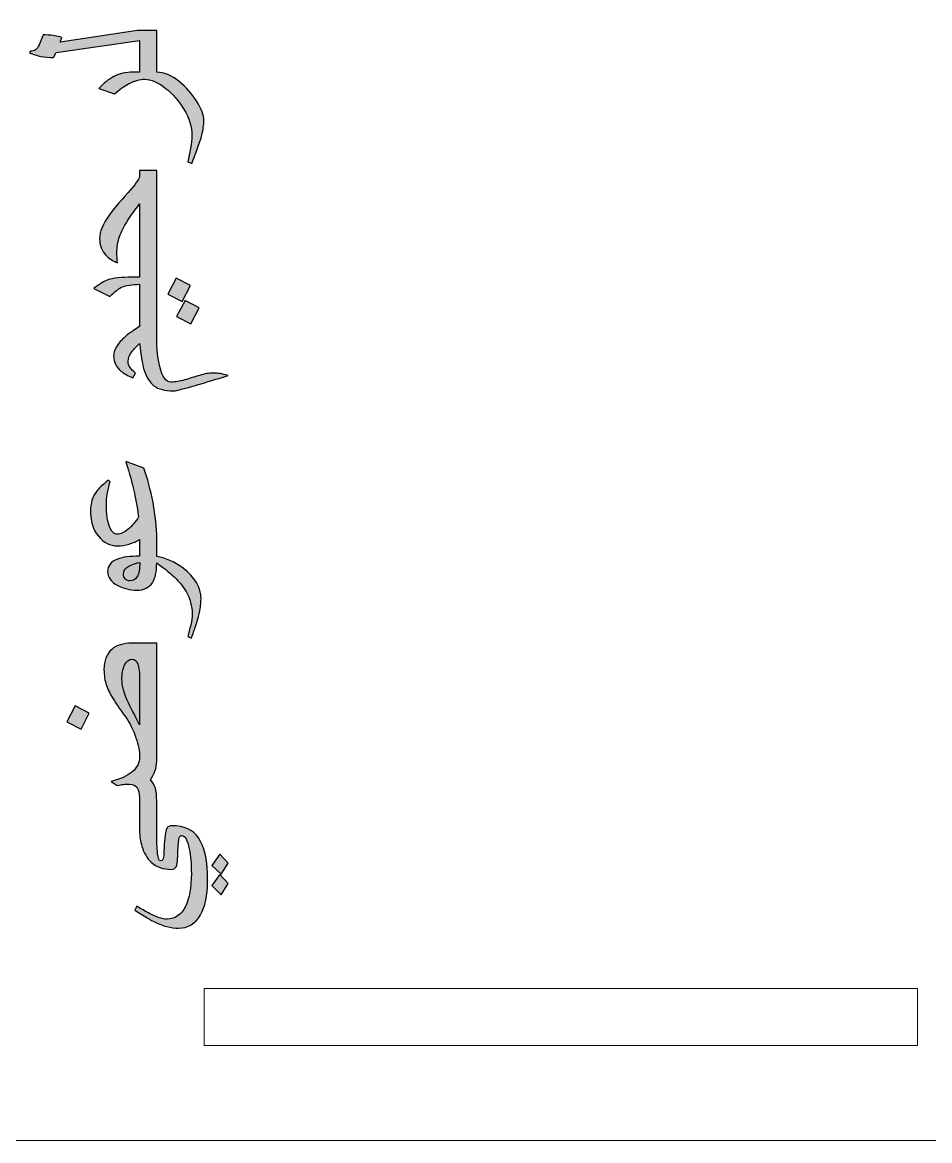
# Model space of a CAD drawing. Header units: millimetres. Extents: x -114 to 68, y -982 to -634.
# Drawn here: x -2.2 to 35.97, y -724.46 to -677.41 of the extents above; entities that cross this region are included whole.
import ezdxf

# ---------------------------------------------------------------- set-up
doc = ezdxf.new("R2010")
doc.units = ezdxf.units.MM
doc.header["$MEASUREMENT"] = 0
doc.layers.add('Layer 1', color=7, linetype='Continuous')

msp = doc.modelspace()

# ---------------------------------------------------------------- hatches: boundary and pattern name
at = {"layer": 'Layer 1', "true_color": 0x2b2a29}
h = msp.add_hatch(color=250, dxfattribs=at)
edge = h.paths.add_edge_path()
edge.add_spline(control_points=[(3.452, -679.5105), (3.7549, -679.5109), (4.0691, -679.6407), (4.3946, -679.9), (4.681, -680.1257), (4.928, -680.4065), (5.1354, -680.7438), (5.3344, -681.0627), (5.4332, -681.3266), (5.4332, -681.534), (5.4332, -681.7245), (5.4049, -681.9291), (5.3499, -682.1507), (5.309, -682.3186), (5.2427, -682.5204), (5.1538, -682.7546), (5.079, -682.9522), (5.0042, -683.1498), (4.9294, -683.3459), (4.9294, -683.3459), (4.7643, -683.2753), (4.7643, -683.2753), (4.801, -683.0933), (4.8377, -682.9042), (4.8758, -682.7067), (4.9139, -682.5091), (4.9336, -682.3299), (4.9336, -682.1704), (4.9336, -681.8177), (4.8207, -681.4494), (4.595, -681.0655), (4.3875, -680.717), (4.1265, -680.4207), (3.8104, -680.1751), (3.4943, -679.9296), (3.2107, -679.8068), (2.9567, -679.8068), (2.7379, -679.8068), (2.5093, -679.8703), (2.2694, -679.9959), (2.0761, -680.0975), (1.8786, -680.2414), (1.674, -680.4249), (1.674, -680.4249), (1.022, -680.1921), (1.022, -680.1921), (1.2323, -679.9663), (1.4411, -679.7998), (1.6514, -679.6925), (1.8884, -679.5712), (2.1537, -679.5105), (2.4458, -679.5105), (2.4458, -679.5105), (2.7323, -679.5105), (2.7323, -679.5105), (2.7323, -679.5105), (2.7323, -678.1742), (2.7323, -678.1742), (2.7323, -678.1742), (-0.7842, -678.6822), (-0.7842, -678.6822), (-0.7842, -678.6822), (-0.8858, -678.8938), (-0.8858, -678.8938), (-1.0749, -678.8938), (-1.2527, -678.8769), (-1.4192, -678.8444), (-1.5843, -678.8106), (-1.7466, -678.7612), (-1.9018, -678.6949), (-1.9018, -678.6949), (-1.8567, -678.6314), (-1.8567, -678.6314), (-1.6972, -678.6314), (-1.5773, -678.5411), (-1.4968, -678.359), (-1.4418, -678.2207), (-1.3868, -678.0796), (-1.3317, -677.9371), (-1.1948, -677.9371), (-1.0495, -677.9484), (-0.8943, -677.971), (-0.7376, -677.9921), (-0.6219, -678.0189), (-0.5457, -678.05), (-0.5457, -678.05), (-0.6121, -678.2504), (-0.6121, -678.2504), (-0.6121, -678.2504), (2.6406, -677.7593), (2.6406, -677.7593), (2.6406, -677.7593), (3.452, -677.7593), (3.452, -677.7593), (3.452, -677.7593), (3.452, -679.5105), (3.452, -679.5105)], knot_values=[0, 0, 0, 0, 0.03125, 0.03125, 0.03125, 0.0625, 0.0625, 0.0625, 0.09375, 0.09375, 0.09375, 0.125, 0.125, 0.125, 0.15625, 0.15625, 0.15625, 0.1875, 0.1875, 0.1875, 0.21875, 0.21875, 0.21875, 0.25, 0.25, 0.25, 0.28125, 0.28125, 0.28125, 0.3125, 0.3125, 0.3125, 0.34375, 0.34375, 0.34375, 0.375, 0.375, 0.375, 0.40625, 0.40625, 0.40625, 0.4375, 0.4375, 0.4375, 0.46875, 0.46875, 0.46875, 0.5, 0.5, 0.5, 0.53125, 0.53125, 0.53125, 0.5625, 0.5625, 0.5625, 0.59375, 0.59375, 0.59375, 0.625, 0.625, 0.625, 0.65625, 0.65625, 0.65625, 0.6875, 0.6875, 0.6875, 0.71875, 0.71875, 0.71875, 0.75, 0.75, 0.75, 0.78125, 0.78125, 0.78125, 0.8125, 0.8125, 0.8125, 0.84375, 0.84375, 0.84375, 0.875, 0.875, 0.875, 0.90625, 0.90625, 0.90625, 0.9375, 0.9375, 0.9375, 0.96875, 0.96875, 0.96875, 1, 1, 1, 1], degree=3, periodic=1)
h = msp.add_hatch(color=250, dxfattribs=at)
edge = h.paths.add_edge_path()
edge.add_spline(control_points=[(3.452, -683.6492), (3.452, -683.6492), (3.452, -688.138), (3.452, -688.138), (3.452, -688.138), (3.452, -688.4245), (3.452, -688.4245), (3.452, -688.4245), (3.452, -690.2025), (3.452, -690.2025), (3.452, -690.2025), (3.452, -690.4918), (3.452, -690.4918), (3.452, -690.4918), (3.452, -690.6949), (3.452, -690.6949), (3.452, -691.1535), (3.4943, -691.5543), (3.5804, -691.8972), (3.6876, -692.3304), (3.8414, -692.5477), (4.0432, -692.5477), (4.2253, -692.5477), (4.42, -692.5167), (4.626, -692.4546), (4.8334, -692.3925), (5.0423, -692.329), (5.254, -692.2641), (5.467, -692.1992), (5.6604, -692.1667), (5.8382, -692.1667), (5.9426, -692.1667), (6.0371, -692.1738), (6.1232, -692.1893), (6.2079, -692.2048), (6.3194, -692.2331), (6.4576, -692.2726), (6.229, -692.3431), (6.0004, -692.4137), (5.7718, -692.4814), (5.3358, -692.6126), (5.007, -692.71), (4.7826, -692.7721), (4.4299, -692.8709), (4.2182, -692.9203), (4.1462, -692.9203), (3.7935, -692.9203), (3.5225, -692.8469), (3.3334, -692.6987), (3.1457, -692.552), (3.0046, -692.3248), (2.9143, -692.0186), (2.8424, -691.7759), (2.7817, -691.4104), (2.7323, -690.9221), (2.5545, -691.0957), (2.4487, -691.2043), (2.4162, -691.2453), (2.3047, -691.3864), (2.2497, -691.5289), (2.2497, -691.6728), (2.2497, -691.7646), (2.2779, -691.8521), (2.3329, -691.9339), (2.3781, -692.0016), (2.4543, -692.0807), (2.563, -692.1752), (2.563, -692.1752), (2.4416, -692.3615), (2.4416, -692.3615), (2.2356, -692.2782), (2.0705, -692.1851), (1.9463, -692.0807), (1.7417, -691.9071), (1.6401, -691.7011), (1.6401, -691.464), (1.6401, -691.2932), (1.7036, -691.1225), (1.8306, -690.9518), (1.935, -690.8106), (2.0818, -690.6667), (2.2694, -690.5214), (2.3598, -690.4494), (2.515, -690.3436), (2.7323, -690.2025), (2.7323, -690.2025), (2.7323, -688.4344), (2.7323, -688.4344), (2.4077, -688.4344), (2.1608, -688.4739), (1.99, -688.5515), (1.8715, -688.6037), (1.7022, -688.7335), (1.4792, -688.9424), (1.4792, -688.9424), (0.8019, -688.6164), (0.8019, -688.6164), (1.0531, -688.4202), (1.2478, -688.2975), (1.3889, -688.2481), (1.6006, -688.1747), (1.9519, -688.138), (2.443, -688.138), (2.443, -688.138), (2.7323, -688.138), (2.7323, -688.138), (2.7323, -688.138), (2.7323, -685.0547), (2.7323, -685.0547), (2.5136, -685.3355), (2.3442, -685.5726), (2.2229, -685.7659), (2.0705, -686.0058), (1.9604, -686.2245), (1.8913, -686.4235), (1.8137, -686.6465), (1.7756, -686.8722), (1.7756, -687.1008), (1.7756, -687.242), (1.7854, -687.3831), (1.8052, -687.527), (1.602, -687.4466), (1.4383, -687.3421), (1.3155, -687.2123), (1.1363, -687.0261), (1.0474, -686.789), (1.0474, -686.5011), (1.0474, -686.2203), (1.1857, -685.8887), (1.4609, -685.5049), (1.5978, -685.3158), (1.8602, -685.0053), (2.2455, -684.5749), (2.5446, -684.2419), (2.7069, -684.0161), (2.7323, -683.8976), (2.7323, -683.8976), (2.7323, -683.6492), (2.7323, -683.6492), (2.7323, -683.6492), (3.452, -683.6492), (3.452, -683.6492)], knot_values=[0, 0, 0, 0, 0.0212766, 0.0212766, 0.0212766, 0.0425532, 0.0425532, 0.0425532, 0.0638298, 0.0638298, 0.0638298, 0.0851064, 0.0851064, 0.0851064, 0.106383, 0.106383, 0.106383, 0.1276596, 0.1276596, 0.1276596, 0.1489362, 0.1489362, 0.1489362, 0.1702128, 0.1702128, 0.1702128, 0.1914894, 0.1914894, 0.1914894, 0.212766, 0.212766, 0.212766, 0.2340426, 0.2340426, 0.2340426, 0.2553191, 0.2553191, 0.2553191, 0.2765957, 0.2765957, 0.2765957, 0.2978723, 0.2978723, 0.2978723, 0.3191489, 0.3191489, 0.3191489, 0.3404255, 0.3404255, 0.3404255, 0.3617021, 0.3617021, 0.3617021, 0.3829787, 0.3829787, 0.3829787, 0.4042553, 0.4042553, 0.4042553, 0.4255319, 0.4255319, 0.4255319, 0.4468085, 0.4468085, 0.4468085, 0.4680851, 0.4680851, 0.4680851, 0.4893617, 0.4893617, 0.4893617, 0.5106383, 0.5106383, 0.5106383, 0.5319149, 0.5319149, 0.5319149, 0.5531915, 0.5531915, 0.5531915, 0.5744681, 0.5744681, 0.5744681, 0.5957447, 0.5957447, 0.5957447, 0.6170213, 0.6170213, 0.6170213, 0.6382979, 0.6382979, 0.6382979, 0.6595745, 0.6595745, 0.6595745, 0.6808511, 0.6808511, 0.6808511, 0.7021277, 0.7021277, 0.7021277, 0.7234043, 0.7234043, 0.7234043, 0.7446809, 0.7446809, 0.7446809, 0.7659574, 0.7659574, 0.7659574, 0.787234, 0.787234, 0.787234, 0.8085106, 0.8085106, 0.8085106, 0.8297872, 0.8297872, 0.8297872, 0.8510638, 0.8510638, 0.8510638, 0.8723404, 0.8723404, 0.8723404, 0.893617, 0.893617, 0.893617, 0.9148936, 0.9148936, 0.9148936, 0.9361702, 0.9361702, 0.9361702, 0.9574468, 0.9574468, 0.9574468, 0.9787234, 0.9787234, 0.9787234, 1, 1, 1, 1], degree=3, periodic=1)
h = msp.add_hatch(color=250, dxfattribs=at)
edge = h.paths.add_edge_path()
edge.add_spline(control_points=[(4.2648, -688.1804), (4.2648, -688.1804), (4.8659, -688.4852), (4.8659, -688.4852), (4.8659, -688.4852), (4.5188, -689.1625), (4.5188, -689.1625), (4.5188, -689.1625), (3.9176, -688.8492), (3.9176, -688.8492), (3.9176, -688.8492), (4.2648, -688.1804), (4.2648, -688.1804)], knot_values=[0, 0, 0, 0, 0.25, 0.25, 0.25, 0.5, 0.5, 0.5, 0.75, 0.75, 0.75, 1, 1, 1, 1], degree=3, periodic=1)
h = msp.add_hatch(color=250, dxfattribs=at)
edge = h.paths.add_edge_path()
edge.add_spline(control_points=[(4.6458, -689.1202), (4.6458, -689.1202), (5.2384, -689.4264), (5.2384, -689.4264), (5.2384, -689.4264), (4.8871, -690.1023), (4.8871, -690.1023), (4.8871, -690.1023), (4.2902, -689.7834), (4.2902, -689.7834), (4.2902, -689.7834), (4.6458, -689.1202), (4.6458, -689.1202)], knot_values=[0, 0, 0, 0, 0.25, 0.25, 0.25, 0.5, 0.5, 0.5, 0.75, 0.75, 0.75, 1, 1, 1, 1], degree=3, periodic=1)
h = msp.add_hatch(color=250, dxfattribs=at)
edge = h.paths.add_edge_path()
edge.add_spline(control_points=[(3.452, -699.8877), (3.8226, -699.9389), (4.1914, -700.1011), (4.5583, -700.3752), (5.062, -700.7491), (5.3146, -701.1823), (5.3146, -701.6734), (5.3146, -701.8554), (5.2935, -702.0431), (5.2525, -702.2364), (5.2229, -702.3775), (5.1707, -702.561), (5.0973, -702.7868), (5.0338, -702.966), (4.9731, -703.1452), (4.9125, -703.3244), (4.9125, -703.3244), (4.7671, -703.2538), (4.7671, -703.2538), (4.8024, -703.1), (4.8405, -702.9378), (4.8814, -702.7684), (4.9223, -702.5991), (4.9421, -702.4467), (4.9421, -702.3112), (4.9421, -701.9754), (4.856, -701.6565), (4.6839, -701.3559), (4.547, -701.1216), (4.3494, -700.8874), (4.0912, -700.6532), (3.96, -700.5346), (3.7469, -700.3667), (3.452, -700.1494), (3.452, -700.1494), (3.452, -700.1565), (3.452, -700.1565), (3.4512, -700.5255), (3.3919, -700.8025), (3.2728, -700.9862), (3.1373, -701.1964), (2.9143, -701.3009), (2.6039, -701.3009), (2.3188, -701.3009), (2.0535, -701.2345), (1.8094, -701.1019), (1.5272, -700.9467), (1.3861, -700.7505), (1.3861, -700.5135), (1.3861, -700.2722), (1.5258, -700.1), (1.8066, -699.9942), (2.0253, -699.9109), (2.3301, -699.87), (2.721, -699.87), (2.721, -699.87), (2.7323, -699.87), (2.7323, -699.87), (2.7323, -699.87), (2.7323, -699.1659), (2.7323, -699.1659), (2.6025, -699.2463), (2.4557, -699.3112), (2.292, -699.362), (2.1283, -699.4114), (1.9689, -699.4368), (1.8151, -699.4368), (1.4905, -699.4368), (1.2168, -699.3013), (0.9966, -699.0304), (0.7765, -698.7581), (0.6664, -698.4095), (0.6664, -697.9819), (0.6664, -697.6433), (0.7483, -697.3639), (0.9134, -697.1437), (0.9825, -697.0492), (1.1504, -696.8911), (1.42, -696.6682), (1.42, -696.6682), (1.4877, -696.7472), (1.4877, -696.7472), (1.4369, -696.9363), (1.3988, -697.107), (1.3734, -697.258), (1.348, -697.409), (1.3353, -697.5657), (1.3353, -697.7279), (1.3353, -698.1075), (1.3776, -698.4053), (1.4609, -698.6212), (1.5455, -698.8371), (1.6556, -698.9457), (1.7939, -698.9457), (1.928, -698.9457), (2.0789, -698.878), (2.2455, -698.7411), (2.412, -698.6057), (2.5601, -698.4307), (2.69, -698.2148), (2.6208, -697.7632), (2.5531, -697.3935), (2.4882, -697.1042), (2.4218, -696.8149), (2.3118, -696.41), (2.1566, -695.8893), (2.1566, -695.8893), (2.9101, -696.1743), (2.9101, -696.1743), (3.0625, -696.5906), (3.1909, -697.0718), (3.2953, -697.6179), (3.3998, -698.1654), (3.452, -698.6677), (3.452, -699.1278), (3.452, -699.1278), (3.452, -699.8877), (3.452, -699.8877)], knot_values=[0, 0, 0, 0, 0.025641, 0.025641, 0.025641, 0.0512821, 0.0512821, 0.0512821, 0.0769231, 0.0769231, 0.0769231, 0.1025641, 0.1025641, 0.1025641, 0.1282051, 0.1282051, 0.1282051, 0.1538462, 0.1538462, 0.1538462, 0.1794872, 0.1794872, 0.1794872, 0.2051282, 0.2051282, 0.2051282, 0.2307692, 0.2307692, 0.2307692, 0.2564103, 0.2564103, 0.2564103, 0.2820513, 0.2820513, 0.2820513, 0.3076923, 0.3076923, 0.3076923, 0.3333333, 0.3333333, 0.3333333, 0.3589744, 0.3589744, 0.3589744, 0.3846154, 0.3846154, 0.3846154, 0.4102564, 0.4102564, 0.4102564, 0.4358974, 0.4358974, 0.4358974, 0.4615385, 0.4615385, 0.4615385, 0.4871795, 0.4871795, 0.4871795, 0.5128205, 0.5128205, 0.5128205, 0.5384615, 0.5384615, 0.5384615, 0.5641026, 0.5641026, 0.5641026, 0.5897436, 0.5897436, 0.5897436, 0.6153846, 0.6153846, 0.6153846, 0.6410256, 0.6410256, 0.6410256, 0.6666667, 0.6666667, 0.6666667, 0.6923077, 0.6923077, 0.6923077, 0.7179487, 0.7179487, 0.7179487, 0.7435897, 0.7435897, 0.7435897, 0.7692308, 0.7692308, 0.7692308, 0.7948718, 0.7948718, 0.7948718, 0.8205128, 0.8205128, 0.8205128, 0.8461538, 0.8461538, 0.8461538, 0.8717949, 0.8717949, 0.8717949, 0.8974359, 0.8974359, 0.8974359, 0.9230769, 0.9230769, 0.9230769, 0.9487179, 0.9487179, 0.9487179, 0.974359, 0.974359, 0.974359, 1, 1, 1, 1], degree=3, periodic=1)
h = msp.add_hatch(color=250, dxfattribs=at)
edge = h.paths.add_edge_path()
edge.add_spline(control_points=[(2.7408, -700.1325), (2.4741, -700.1931), (2.2906, -700.2665), (2.1876, -700.3526), (2.0987, -700.426), (2.055, -700.5177), (2.055, -700.6249), (2.055, -700.7025), (2.0804, -700.7703), (2.1312, -700.8267), (2.1834, -700.8832), (2.2469, -700.9114), (2.3245, -700.9114), (2.4614, -700.9114), (2.5644, -700.8507), (2.6349, -700.7294), (2.7055, -700.608), (2.7408, -700.409), (2.7408, -700.1325)], knot_values=[0, 0, 0, 0, 0.1666667, 0.1666667, 0.1666667, 0.3333333, 0.3333333, 0.3333333, 0.5, 0.5, 0.5, 0.6666667, 0.6666667, 0.6666667, 0.8333333, 0.8333333, 0.8333333, 1, 1, 1, 1], degree=3, periodic=1)
h = msp.add_hatch(color=250, dxfattribs=at)
edge = h.paths.add_edge_path()
edge.add_spline(control_points=[(3.452, -710.6946), (3.452, -710.6946), (3.452, -710.9797), (3.452, -710.9797), (3.452, -710.9797), (3.452, -711.4171), (3.452, -711.4171), (3.452, -711.8404), (3.4633, -712.1593), (3.4858, -712.3724), (3.507, -712.5855), (3.5522, -712.6927), (3.6185, -712.6927), (3.7102, -712.6927), (3.7568, -712.5643), (3.7568, -712.3075), (3.7568, -712.1946), (3.7596, -712.1057), (3.7652, -712.0394), (3.7709, -711.9731), (3.785, -711.8277), (3.8104, -711.6048), (3.8273, -711.4721), (3.8471, -711.3804), (3.8725, -711.331), (3.9134, -711.2506), (3.9854, -711.211), (4.087, -711.211), (4.602, -711.211), (4.976, -711.3804), (5.2102, -711.7191), (5.4656, -712.0888), (5.594, -712.6984), (5.594, -713.5493), (5.594, -714.1419), (5.4938, -714.6133), (5.2921, -714.9632), (5.0776, -715.3343), (4.7714, -715.5206), (4.3748, -715.5206), (4.0559, -715.5206), (3.7173, -715.4331), (3.3588, -715.2581), (3.2304, -715.196), (2.9524, -715.0309), (2.5291, -714.7628), (2.5291, -714.7628), (2.6109, -714.5977), (2.6109, -714.5977), (2.7887, -714.7022), (2.9665, -714.8038), (3.1429, -714.9054), (3.4449, -715.062), (3.6919, -715.1396), (3.8852, -715.1396), (4.2238, -715.1396), (4.4807, -714.9632), (4.6571, -714.6104), (4.825, -714.2732), (4.9082, -713.8117), (4.9082, -713.2233), (4.9082, -712.8282), (4.8786, -712.4811), (4.8179, -712.1805), (4.7431, -711.8108), (4.6429, -711.6259), (4.5131, -711.6259), (4.4666, -711.6259), (4.4313, -711.6471), (4.4087, -711.688), (4.3847, -711.7303), (4.3734, -711.7995), (4.3734, -711.8969), (4.365, -711.9716), (4.3565, -712.0888), (4.3466, -712.2482), (4.3367, -712.4077), (4.3325, -712.5121), (4.3325, -712.5615), (4.3325, -712.7365), (4.3099, -712.8606), (4.2648, -712.9354), (4.2182, -713.0102), (4.1505, -713.0483), (4.0602, -713.0483), (3.7173, -713.0483), (3.4379, -712.9481), (3.2205, -712.7463), (3.0441, -712.5812), (2.9129, -712.3583), (2.8268, -712.0803), (2.7633, -711.8715), (2.7323, -711.6499), (2.7323, -711.4185), (2.7323, -711.4185), (2.7323, -710.9797), (2.7323, -710.9797), (2.7323, -710.9797), (2.7323, -710.6946), (2.7323, -710.6946), (2.7323, -710.6946), (2.7323, -710.1796), (2.7323, -710.1796), (2.7323, -709.9566), (2.7125, -709.7957), (2.6744, -709.6984), (2.6109, -709.5389), (2.4839, -709.4585), (2.2948, -709.4585), (2.2144, -709.4585), (2.134, -709.4627), (2.0521, -709.4726), (1.9717, -709.4825), (1.8828, -709.4966), (1.7868, -709.5149), (1.7868, -709.5149), (1.5385, -709.3498), (1.5385, -709.3498), (1.9124, -709.2539), (2.2017, -709.1212), (2.4063, -708.9533), (2.6236, -708.7741), (2.7323, -708.5638), (2.7323, -708.3211), (2.7323, -708.0897), (2.6801, -707.8188), (2.5757, -707.5069), (2.4628, -707.1711), (2.3188, -706.8818), (2.1467, -706.6405), (1.8659, -706.2454), (1.6979, -706.0055), (1.6429, -705.9166), (1.499, -705.6936), (1.3974, -705.4918), (1.3367, -705.3098), (1.2676, -705.1052), (1.2337, -704.8822), (1.2337, -704.6395), (1.2337, -704.2656), (1.3423, -703.9834), (1.5597, -703.7929), (1.7614, -703.6165), (2.0437, -703.529), (2.4063, -703.529), (2.4063, -703.529), (3.452, -703.529), (3.452, -703.529), (3.452, -703.529), (3.452, -708.4947), (3.452, -708.4947), (3.452, -708.6429), (3.4266, -708.7854), (3.3772, -708.9208), (3.3391, -709.0224), (3.277, -709.1424), (3.1909, -709.2793), (3.2911, -709.395), (3.3588, -709.5107), (3.3955, -709.6264), (3.4336, -709.7435), (3.452, -709.927), (3.452, -710.181), (3.452, -710.181), (3.452, -710.6946), (3.452, -710.6946)], knot_values=[0, 0, 0, 0, 0.0181818, 0.0181818, 0.0181818, 0.0363636, 0.0363636, 0.0363636, 0.0545455, 0.0545455, 0.0545455, 0.0727273, 0.0727273, 0.0727273, 0.0909091, 0.0909091, 0.0909091, 0.1090909, 0.1090909, 0.1090909, 0.1272727, 0.1272727, 0.1272727, 0.1454545, 0.1454545, 0.1454545, 0.1636364, 0.1636364, 0.1636364, 0.1818182, 0.1818182, 0.1818182, 0.2, 0.2, 0.2, 0.2181818, 0.2181818, 0.2181818, 0.2363636, 0.2363636, 0.2363636, 0.2545455, 0.2545455, 0.2545455, 0.2727273, 0.2727273, 0.2727273, 0.2909091, 0.2909091, 0.2909091, 0.3090909, 0.3090909, 0.3090909, 0.3272727, 0.3272727, 0.3272727, 0.3454545, 0.3454545, 0.3454545, 0.3636364, 0.3636364, 0.3636364, 0.3818182, 0.3818182, 0.3818182, 0.4, 0.4, 0.4, 0.4181818, 0.4181818, 0.4181818, 0.4363636, 0.4363636, 0.4363636, 0.4545455, 0.4545455, 0.4545455, 0.4727273, 0.4727273, 0.4727273, 0.4909091, 0.4909091, 0.4909091, 0.5090909, 0.5090909, 0.5090909, 0.5272727, 0.5272727, 0.5272727, 0.5454545, 0.5454545, 0.5454545, 0.5636364, 0.5636364, 0.5636364, 0.5818182, 0.5818182, 0.5818182, 0.6, 0.6, 0.6, 0.6181818, 0.6181818, 0.6181818, 0.6363636, 0.6363636, 0.6363636, 0.6545455, 0.6545455, 0.6545455, 0.6727273, 0.6727273, 0.6727273, 0.6909091, 0.6909091, 0.6909091, 0.7090909, 0.7090909, 0.7090909, 0.7272727, 0.7272727, 0.7272727, 0.7454545, 0.7454545, 0.7454545, 0.7636364, 0.7636364, 0.7636364, 0.7818182, 0.7818182, 0.7818182, 0.8, 0.8, 0.8, 0.8181818, 0.8181818, 0.8181818, 0.8363636, 0.8363636, 0.8363636, 0.8545455, 0.8545455, 0.8545455, 0.8727273, 0.8727273, 0.8727273, 0.8909091, 0.8909091, 0.8909091, 0.9090909, 0.9090909, 0.9090909, 0.9272727, 0.9272727, 0.9272727, 0.9454545, 0.9454545, 0.9454545, 0.9636364, 0.9636364, 0.9636364, 0.9818182, 0.9818182, 0.9818182, 1, 1, 1, 1], degree=3, periodic=1)
h = msp.add_hatch(color=250, dxfattribs=at)
edge = h.paths.add_edge_path()
edge.add_spline(control_points=[(2.4148, -704.2063), (2.2807, -704.2063), (2.1763, -704.2896), (2.1001, -704.4575), (2.0253, -704.6254), (1.9872, -704.8216), (1.9872, -705.0445), (1.9872, -705.3197), (2.0789, -705.6527), (2.2624, -706.0436), (2.419, -706.354), (2.5757, -706.6645), (2.7323, -706.9721), (2.7323, -706.9721), (2.7323, -705.0685), (2.7323, -705.0685), (2.7323, -704.7693), (2.7069, -704.5506), (2.6547, -704.4123), (2.6025, -704.2755), (2.522, -704.2063), (2.4148, -704.2063)], knot_values=[0, 0, 0, 0, 0.1428571, 0.1428571, 0.1428571, 0.2857143, 0.2857143, 0.2857143, 0.4285714, 0.4285714, 0.4285714, 0.5714286, 0.5714286, 0.5714286, 0.7142857, 0.7142857, 0.7142857, 0.8571429, 0.8571429, 0.8571429, 1, 1, 1, 1], degree=3, periodic=1)
h = msp.add_hatch(color=250, dxfattribs=at)
edge = h.paths.add_edge_path()
edge.add_spline(control_points=[(0.0173, -706.1621), (0.0173, -706.1621), (0.6156, -706.481), (0.6156, -706.481), (0.6156, -706.481), (0.2699, -707.1443), (0.2699, -707.1443), (0.2699, -707.1443), (-0.3327, -706.8409), (-0.3327, -706.8409), (-0.3327, -706.8409), (0.0173, -706.1621), (0.0173, -706.1621)], knot_values=[0, 0, 0, 0, 0.25, 0.25, 0.25, 0.5, 0.5, 0.5, 0.75, 0.75, 0.75, 1, 1, 1, 1], degree=3, periodic=1)
h = msp.add_hatch(color=250, dxfattribs=at)
edge = h.paths.add_edge_path()
edge.add_spline(control_points=[(6.1006, -712.4049), (6.1006, -712.4049), (6.4576, -712.7887), (6.4576, -712.7887), (6.4576, -712.7887), (6.1627, -713.2515), (6.1627, -713.2515), (6.1627, -713.2515), (5.7718, -712.8804), (5.7718, -712.8804), (5.7718, -712.8804), (6.1006, -712.4049), (6.1006, -712.4049)], knot_values=[0, 0, 0, 0, 0.25, 0.25, 0.25, 0.5, 0.5, 0.5, 0.75, 0.75, 0.75, 1, 1, 1, 1], degree=3, periodic=1)
h = msp.add_hatch(color=250, dxfattribs=at)
edge = h.paths.add_edge_path()
edge.add_spline(control_points=[(6.1006, -713.26), (6.1006, -713.26), (6.4576, -713.6353), (6.4576, -713.6353), (6.4576, -713.6353), (6.1627, -714.1151), (6.1627, -714.1151), (6.1627, -714.1151), (5.7718, -713.7313), (5.7718, -713.7313), (5.7718, -713.7313), (6.1006, -713.26), (6.1006, -713.26)], knot_values=[0, 0, 0, 0, 0.25, 0.25, 0.25, 0.5, 0.5, 0.5, 0.75, 0.75, 0.75, 1, 1, 1, 1], degree=3, periodic=1)

# ---------------------------------------------------------------- linework, layer by layer
at = {"layer": 'Layer 1', "color": 230, "lineweight": 20}
msp.add_open_spline([(-109.4153, -724.459), (-109.4153, -724.459), (60.5847, -724.459), (60.5847, -724.459), (63.3347, -724.459), (65.5847, -722.2089), (65.5847, -719.4589), (65.5847, -719.4589), (65.5847, -639.4591), (65.5847, -639.4591), (65.5847, -636.7091), (63.3347, -634.459), (60.5847, -634.459), (60.5847, -634.459), (-109.4153, -634.459), (-109.4153, -634.459), (-112.1653, -634.459), (-114.4153, -636.7091), (-114.4153, -639.4591), (-114.4153, -639.4591), (-114.4153, -719.4589), (-114.4153, -719.4589), (-114.4153, -722.2089), (-112.1653, -724.459), (-109.4153, -724.459)], degree=3, knots=[0, 0, 0, 0, 0.125, 0.125, 0.125, 0.25, 0.25, 0.25, 0.375, 0.375, 0.375, 0.5, 0.5, 0.5, 0.625, 0.625, 0.625, 0.75, 0.75, 0.75, 0.875, 0.875, 0.875, 1, 1, 1, 1], dxfattribs=at)
msp.add_open_spline([(-109.4153, -724.459), (-109.4153, -724.459), (60.5847, -724.459), (60.5847, -724.459), (63.3347, -724.459), (65.5847, -722.2089), (65.5847, -719.4589), (65.5847, -719.4589), (65.5847, -639.4591), (65.5847, -639.4591), (65.5847, -636.7091), (63.3347, -634.459), (60.5847, -634.459), (60.5847, -634.459), (-109.4153, -634.459), (-109.4153, -634.459), (-112.1653, -634.459), (-114.4153, -636.7091), (-114.4153, -639.4591), (-114.4153, -639.4591), (-114.4153, -719.4589), (-114.4153, -719.4589), (-114.4153, -722.2089), (-112.1653, -724.459), (-109.4153, -724.459)], degree=3, knots=[0, 0, 0, 0, 0.125, 0.125, 0.125, 0.25, 0.25, 0.25, 0.375, 0.375, 0.375, 0.5, 0.5, 0.5, 0.625, 0.625, 0.625, 0.75, 0.75, 0.75, 0.875, 0.875, 0.875, 1, 1, 1, 1], dxfattribs=at)
msp.add_open_spline([(-109.4153, -724.459), (-109.4153, -724.459), (60.5847, -724.459), (60.5847, -724.459), (63.3347, -724.459), (65.5847, -722.2089), (65.5847, -719.4589), (65.5847, -719.4589), (65.5847, -639.4591), (65.5847, -639.4591), (65.5847, -636.7091), (63.3347, -634.459), (60.5847, -634.459), (60.5847, -634.459), (-109.4153, -634.459), (-109.4153, -634.459), (-112.1653, -634.459), (-114.4153, -636.7091), (-114.4153, -639.4591), (-114.4153, -639.4591), (-114.4153, -719.4589), (-114.4153, -719.4589), (-114.4153, -722.2089), (-112.1653, -724.459), (-109.4153, -724.459)], degree=3, knots=[0, 0, 0, 0, 0.125, 0.125, 0.125, 0.25, 0.25, 0.25, 0.375, 0.375, 0.375, 0.5, 0.5, 0.5, 0.625, 0.625, 0.625, 0.75, 0.75, 0.75, 0.875, 0.875, 0.875, 1, 1, 1, 1], dxfattribs=at)
msp.add_open_spline([(-109.4153, -724.459), (-109.4153, -724.459), (60.5847, -724.459), (60.5847, -724.459), (63.3347, -724.459), (65.5847, -722.2089), (65.5847, -719.4589), (65.5847, -719.4589), (65.5847, -639.4591), (65.5847, -639.4591), (65.5847, -636.7091), (63.3347, -634.459), (60.5847, -634.459), (60.5847, -634.459), (-109.4153, -634.459), (-109.4153, -634.459), (-112.1653, -634.459), (-114.4153, -636.7091), (-114.4153, -639.4591), (-114.4153, -639.4591), (-114.4153, -719.4589), (-114.4153, -719.4589), (-114.4153, -722.2089), (-112.1653, -724.459), (-109.4153, -724.459)], degree=3, knots=[0, 0, 0, 0, 0.125, 0.125, 0.125, 0.25, 0.25, 0.25, 0.375, 0.375, 0.375, 0.5, 0.5, 0.5, 0.625, 0.625, 0.625, 0.75, 0.75, 0.75, 0.875, 0.875, 0.875, 1, 1, 1, 1], dxfattribs=at)
at = {"layer": 'Layer 1', "color": 250}
for points, knots in [([(3.452, -679.5105), (3.7549, -679.5109), (4.0691, -679.6407), (4.3946, -679.9), (4.681, -680.1257), (4.928, -680.4065), (5.1354, -680.7438), (5.3344, -681.0627), (5.4332, -681.3266), (5.4332, -681.534), (5.4332, -681.7245), (5.4049, -681.9291), (5.3499, -682.1507), (5.309, -682.3186), (5.2427, -682.5204), (5.1538, -682.7546), (5.079, -682.9522), (5.0042, -683.1498), (4.9294, -683.3459), (4.9294, -683.3459), (4.7643, -683.2753), (4.7643, -683.2753), (4.801, -683.0933), (4.8377, -682.9042), (4.8758, -682.7067), (4.9139, -682.5091), (4.9336, -682.3299), (4.9336, -682.1704), (4.9336, -681.8177), (4.8207, -681.4494), (4.595, -681.0655), (4.3875, -680.717), (4.1265, -680.4207), (3.8104, -680.1751), (3.4943, -679.9296), (3.2107, -679.8068), (2.9567, -679.8068), (2.7379, -679.8068), (2.5093, -679.8703), (2.2694, -679.9959), (2.0761, -680.0975), (1.8786, -680.2414), (1.674, -680.4249), (1.674, -680.4249), (1.022, -680.1921), (1.022, -680.1921), (1.2323, -679.9663), (1.4411, -679.7998), (1.6514, -679.6925), (1.8884, -679.5712), (2.1537, -679.5105), (2.4458, -679.5105), (2.4458, -679.5105), (2.7323, -679.5105), (2.7323, -679.5105), (2.7323, -679.5105), (2.7323, -678.1742), (2.7323, -678.1742), (2.7323, -678.1742), (-0.7842, -678.6822), (-0.7842, -678.6822), (-0.7842, -678.6822), (-0.8858, -678.8938), (-0.8858, -678.8938), (-1.0749, -678.8938), (-1.2527, -678.8769), (-1.4192, -678.8444), (-1.5843, -678.8106), (-1.7466, -678.7612), (-1.9018, -678.6949), (-1.9018, -678.6949), (-1.8567, -678.6314), (-1.8567, -678.6314), (-1.6972, -678.6314), (-1.5773, -678.5411), (-1.4968, -678.359), (-1.4418, -678.2207), (-1.3868, -678.0796), (-1.3317, -677.9371), (-1.1948, -677.9371), (-1.0495, -677.9484), (-0.8943, -677.971), (-0.7376, -677.9921), (-0.6219, -678.0189), (-0.5457, -678.05), (-0.5457, -678.05), (-0.6121, -678.2504), (-0.6121, -678.2504), (-0.6121, -678.2504), (2.6406, -677.7593), (2.6406, -677.7593), (2.6406, -677.7593), (3.452, -677.7593), (3.452, -677.7593), (3.452, -677.7593), (3.452, -679.5105), (3.452, -679.5105)], [0, 0, 0, 0, 0.03125, 0.03125, 0.03125, 0.0625, 0.0625, 0.0625, 0.09375, 0.09375, 0.09375, 0.125, 0.125, 0.125, 0.15625, 0.15625, 0.15625, 0.1875, 0.1875, 0.1875, 0.21875, 0.21875, 0.21875, 0.25, 0.25, 0.25, 0.28125, 0.28125, 0.28125, 0.3125, 0.3125, 0.3125, 0.34375, 0.34375, 0.34375, 0.375, 0.375, 0.375, 0.40625, 0.40625, 0.40625, 0.4375, 0.4375, 0.4375, 0.46875, 0.46875, 0.46875, 0.5, 0.5, 0.5, 0.53125, 0.53125, 0.53125, 0.5625, 0.5625, 0.5625, 0.59375, 0.59375, 0.59375, 0.625, 0.625, 0.625, 0.65625, 0.65625, 0.65625, 0.6875, 0.6875, 0.6875, 0.71875, 0.71875, 0.71875, 0.75, 0.75, 0.75, 0.78125, 0.78125, 0.78125, 0.8125, 0.8125, 0.8125, 0.84375, 0.84375, 0.84375, 0.875, 0.875, 0.875, 0.90625, 0.90625, 0.90625, 0.9375, 0.9375, 0.9375, 0.96875, 0.96875, 0.96875, 1, 1, 1, 1]), ([(3.452, -683.6492), (3.452, -683.6492), (3.452, -688.138), (3.452, -688.138), (3.452, -688.138), (3.452, -688.4245), (3.452, -688.4245), (3.452, -688.4245), (3.452, -690.2025), (3.452, -690.2025), (3.452, -690.2025), (3.452, -690.4918), (3.452, -690.4918), (3.452, -690.4918), (3.452, -690.6949), (3.452, -690.6949), (3.452, -691.1535), (3.4943, -691.5543), (3.5804, -691.8972), (3.6876, -692.3304), (3.8414, -692.5477), (4.0432, -692.5477), (4.2253, -692.5477), (4.42, -692.5167), (4.626, -692.4546), (4.8334, -692.3925), (5.0423, -692.329), (5.254, -692.2641), (5.467, -692.1992), (5.6604, -692.1667), (5.8382, -692.1667), (5.9426, -692.1667), (6.0371, -692.1738), (6.1232, -692.1893), (6.2079, -692.2048), (6.3194, -692.2331), (6.4576, -692.2726), (6.229, -692.3431), (6.0004, -692.4137), (5.7718, -692.4814), (5.3358, -692.6126), (5.007, -692.71), (4.7826, -692.7721), (4.4299, -692.8709), (4.2182, -692.9203), (4.1462, -692.9203), (3.7935, -692.9203), (3.5225, -692.8469), (3.3334, -692.6987), (3.1457, -692.552), (3.0046, -692.3248), (2.9143, -692.0186), (2.8424, -691.7759), (2.7817, -691.4104), (2.7323, -690.9221), (2.5545, -691.0957), (2.4487, -691.2043), (2.4162, -691.2453), (2.3047, -691.3864), (2.2497, -691.5289), (2.2497, -691.6728), (2.2497, -691.7646), (2.2779, -691.8521), (2.3329, -691.9339), (2.3781, -692.0016), (2.4543, -692.0807), (2.563, -692.1752), (2.563, -692.1752), (2.4416, -692.3615), (2.4416, -692.3615), (2.2356, -692.2782), (2.0705, -692.1851), (1.9463, -692.0807), (1.7417, -691.9071), (1.6401, -691.7011), (1.6401, -691.464), (1.6401, -691.2932), (1.7036, -691.1225), (1.8306, -690.9518), (1.935, -690.8106), (2.0818, -690.6667), (2.2694, -690.5214), (2.3598, -690.4494), (2.515, -690.3436), (2.7323, -690.2025), (2.7323, -690.2025), (2.7323, -688.4344), (2.7323, -688.4344), (2.4077, -688.4344), (2.1608, -688.4739), (1.99, -688.5515), (1.8715, -688.6037), (1.7022, -688.7335), (1.4792, -688.9424), (1.4792, -688.9424), (0.8019, -688.6164), (0.8019, -688.6164), (1.0531, -688.4202), (1.2478, -688.2975), (1.3889, -688.2481), (1.6006, -688.1747), (1.9519, -688.138), (2.443, -688.138), (2.443, -688.138), (2.7323, -688.138), (2.7323, -688.138), (2.7323, -688.138), (2.7323, -685.0547), (2.7323, -685.0547), (2.5136, -685.3355), (2.3442, -685.5726), (2.2229, -685.7659), (2.0705, -686.0058), (1.9604, -686.2245), (1.8913, -686.4235), (1.8137, -686.6465), (1.7756, -686.8722), (1.7756, -687.1008), (1.7756, -687.242), (1.7854, -687.3831), (1.8052, -687.527), (1.602, -687.4466), (1.4383, -687.3421), (1.3155, -687.2123), (1.1363, -687.0261), (1.0474, -686.789), (1.0474, -686.5011), (1.0474, -686.2203), (1.1857, -685.8887), (1.4609, -685.5049), (1.5978, -685.3158), (1.8602, -685.0053), (2.2455, -684.5749), (2.5446, -684.2419), (2.7069, -684.0161), (2.7323, -683.8976), (2.7323, -683.8976), (2.7323, -683.6492), (2.7323, -683.6492), (2.7323, -683.6492), (3.452, -683.6492), (3.452, -683.6492)], [0, 0, 0, 0, 0.0212766, 0.0212766, 0.0212766, 0.0425532, 0.0425532, 0.0425532, 0.0638298, 0.0638298, 0.0638298, 0.0851064, 0.0851064, 0.0851064, 0.106383, 0.106383, 0.106383, 0.1276596, 0.1276596, 0.1276596, 0.1489362, 0.1489362, 0.1489362, 0.1702128, 0.1702128, 0.1702128, 0.1914894, 0.1914894, 0.1914894, 0.212766, 0.212766, 0.212766, 0.2340426, 0.2340426, 0.2340426, 0.2553191, 0.2553191, 0.2553191, 0.2765957, 0.2765957, 0.2765957, 0.2978723, 0.2978723, 0.2978723, 0.3191489, 0.3191489, 0.3191489, 0.3404255, 0.3404255, 0.3404255, 0.3617021, 0.3617021, 0.3617021, 0.3829787, 0.3829787, 0.3829787, 0.4042553, 0.4042553, 0.4042553, 0.4255319, 0.4255319, 0.4255319, 0.4468085, 0.4468085, 0.4468085, 0.4680851, 0.4680851, 0.4680851, 0.4893617, 0.4893617, 0.4893617, 0.5106383, 0.5106383, 0.5106383, 0.5319149, 0.5319149, 0.5319149, 0.5531915, 0.5531915, 0.5531915, 0.5744681, 0.5744681, 0.5744681, 0.5957447, 0.5957447, 0.5957447, 0.6170213, 0.6170213, 0.6170213, 0.6382979, 0.6382979, 0.6382979, 0.6595745, 0.6595745, 0.6595745, 0.6808511, 0.6808511, 0.6808511, 0.7021277, 0.7021277, 0.7021277, 0.7234043, 0.7234043, 0.7234043, 0.7446809, 0.7446809, 0.7446809, 0.7659574, 0.7659574, 0.7659574, 0.787234, 0.787234, 0.787234, 0.8085106, 0.8085106, 0.8085106, 0.8297872, 0.8297872, 0.8297872, 0.8510638, 0.8510638, 0.8510638, 0.8723404, 0.8723404, 0.8723404, 0.893617, 0.893617, 0.893617, 0.9148936, 0.9148936, 0.9148936, 0.9361702, 0.9361702, 0.9361702, 0.9574468, 0.9574468, 0.9574468, 0.9787234, 0.9787234, 0.9787234, 1, 1, 1, 1]), ([(4.2648, -688.1804), (4.2648, -688.1804), (4.8659, -688.4852), (4.8659, -688.4852), (4.8659, -688.4852), (4.5188, -689.1625), (4.5188, -689.1625), (4.5188, -689.1625), (3.9176, -688.8492), (3.9176, -688.8492), (3.9176, -688.8492), (4.2648, -688.1804), (4.2648, -688.1804)], [0, 0, 0, 0, 0.25, 0.25, 0.25, 0.5, 0.5, 0.5, 0.75, 0.75, 0.75, 1, 1, 1, 1]), ([(4.6458, -689.1202), (4.6458, -689.1202), (5.2384, -689.4264), (5.2384, -689.4264), (5.2384, -689.4264), (4.8871, -690.1023), (4.8871, -690.1023), (4.8871, -690.1023), (4.2902, -689.7834), (4.2902, -689.7834), (4.2902, -689.7834), (4.6458, -689.1202), (4.6458, -689.1202)], [0, 0, 0, 0, 0.25, 0.25, 0.25, 0.5, 0.5, 0.5, 0.75, 0.75, 0.75, 1, 1, 1, 1]), ([(3.452, -699.8877), (3.8226, -699.9389), (4.1914, -700.1011), (4.5583, -700.3752), (5.062, -700.7491), (5.3146, -701.1823), (5.3146, -701.6734), (5.3146, -701.8554), (5.2935, -702.0431), (5.2525, -702.2364), (5.2229, -702.3775), (5.1707, -702.561), (5.0973, -702.7868), (5.0338, -702.966), (4.9731, -703.1452), (4.9125, -703.3244), (4.9125, -703.3244), (4.7671, -703.2538), (4.7671, -703.2538), (4.8024, -703.1), (4.8405, -702.9378), (4.8814, -702.7684), (4.9223, -702.5991), (4.9421, -702.4467), (4.9421, -702.3112), (4.9421, -701.9754), (4.856, -701.6565), (4.6839, -701.3559), (4.547, -701.1216), (4.3494, -700.8874), (4.0912, -700.6532), (3.96, -700.5346), (3.7469, -700.3667), (3.452, -700.1494), (3.452, -700.1494), (3.452, -700.1565), (3.452, -700.1565), (3.4512, -700.5255), (3.3919, -700.8025), (3.2728, -700.9862), (3.1373, -701.1964), (2.9143, -701.3009), (2.6039, -701.3009), (2.3188, -701.3009), (2.0535, -701.2345), (1.8094, -701.1019), (1.5272, -700.9467), (1.3861, -700.7505), (1.3861, -700.5135), (1.3861, -700.2722), (1.5258, -700.1), (1.8066, -699.9942), (2.0253, -699.9109), (2.3301, -699.87), (2.721, -699.87), (2.721, -699.87), (2.7323, -699.87), (2.7323, -699.87), (2.7323, -699.87), (2.7323, -699.1659), (2.7323, -699.1659), (2.6025, -699.2463), (2.4557, -699.3112), (2.292, -699.362), (2.1283, -699.4114), (1.9689, -699.4368), (1.8151, -699.4368), (1.4905, -699.4368), (1.2168, -699.3013), (0.9966, -699.0304), (0.7765, -698.7581), (0.6664, -698.4095), (0.6664, -697.9819), (0.6664, -697.6433), (0.7483, -697.3639), (0.9134, -697.1437), (0.9825, -697.0492), (1.1504, -696.8911), (1.42, -696.6682), (1.42, -696.6682), (1.4877, -696.7472), (1.4877, -696.7472), (1.4369, -696.9363), (1.3988, -697.107), (1.3734, -697.258), (1.348, -697.409), (1.3353, -697.5657), (1.3353, -697.7279), (1.3353, -698.1075), (1.3776, -698.4053), (1.4609, -698.6212), (1.5455, -698.8371), (1.6556, -698.9457), (1.7939, -698.9457), (1.928, -698.9457), (2.0789, -698.878), (2.2455, -698.7411), (2.412, -698.6057), (2.5601, -698.4307), (2.69, -698.2148), (2.6208, -697.7632), (2.5531, -697.3935), (2.4882, -697.1042), (2.4218, -696.8149), (2.3118, -696.41), (2.1566, -695.8893), (2.1566, -695.8893), (2.9101, -696.1743), (2.9101, -696.1743), (3.0625, -696.5906), (3.1909, -697.0718), (3.2953, -697.6179), (3.3998, -698.1654), (3.452, -698.6677), (3.452, -699.1278), (3.452, -699.1278), (3.452, -699.8877), (3.452, -699.8877)], [0, 0, 0, 0, 0.025641, 0.025641, 0.025641, 0.0512821, 0.0512821, 0.0512821, 0.0769231, 0.0769231, 0.0769231, 0.1025641, 0.1025641, 0.1025641, 0.1282051, 0.1282051, 0.1282051, 0.1538462, 0.1538462, 0.1538462, 0.1794872, 0.1794872, 0.1794872, 0.2051282, 0.2051282, 0.2051282, 0.2307692, 0.2307692, 0.2307692, 0.2564103, 0.2564103, 0.2564103, 0.2820513, 0.2820513, 0.2820513, 0.3076923, 0.3076923, 0.3076923, 0.3333333, 0.3333333, 0.3333333, 0.3589744, 0.3589744, 0.3589744, 0.3846154, 0.3846154, 0.3846154, 0.4102564, 0.4102564, 0.4102564, 0.4358974, 0.4358974, 0.4358974, 0.4615385, 0.4615385, 0.4615385, 0.4871795, 0.4871795, 0.4871795, 0.5128205, 0.5128205, 0.5128205, 0.5384615, 0.5384615, 0.5384615, 0.5641026, 0.5641026, 0.5641026, 0.5897436, 0.5897436, 0.5897436, 0.6153846, 0.6153846, 0.6153846, 0.6410256, 0.6410256, 0.6410256, 0.6666667, 0.6666667, 0.6666667, 0.6923077, 0.6923077, 0.6923077, 0.7179487, 0.7179487, 0.7179487, 0.7435897, 0.7435897, 0.7435897, 0.7692308, 0.7692308, 0.7692308, 0.7948718, 0.7948718, 0.7948718, 0.8205128, 0.8205128, 0.8205128, 0.8461538, 0.8461538, 0.8461538, 0.8717949, 0.8717949, 0.8717949, 0.8974359, 0.8974359, 0.8974359, 0.9230769, 0.9230769, 0.9230769, 0.9487179, 0.9487179, 0.9487179, 0.974359, 0.974359, 0.974359, 1, 1, 1, 1]), ([(2.7408, -700.1325), (2.4741, -700.1931), (2.2906, -700.2665), (2.1876, -700.3526), (2.0987, -700.426), (2.055, -700.5177), (2.055, -700.6249), (2.055, -700.7025), (2.0804, -700.7703), (2.1312, -700.8267), (2.1834, -700.8832), (2.2469, -700.9114), (2.3245, -700.9114), (2.4614, -700.9114), (2.5644, -700.8507), (2.6349, -700.7294), (2.7055, -700.608), (2.7408, -700.409), (2.7408, -700.1325)], [0, 0, 0, 0, 0.1666667, 0.1666667, 0.1666667, 0.3333333, 0.3333333, 0.3333333, 0.5, 0.5, 0.5, 0.6666667, 0.6666667, 0.6666667, 0.8333333, 0.8333333, 0.8333333, 1, 1, 1, 1]), ([(3.452, -710.6946), (3.452, -710.6946), (3.452, -710.9797), (3.452, -710.9797), (3.452, -710.9797), (3.452, -711.4171), (3.452, -711.4171), (3.452, -711.8404), (3.4633, -712.1593), (3.4858, -712.3724), (3.507, -712.5855), (3.5522, -712.6927), (3.6185, -712.6927), (3.7102, -712.6927), (3.7568, -712.5643), (3.7568, -712.3075), (3.7568, -712.1946), (3.7596, -712.1057), (3.7652, -712.0394), (3.7709, -711.9731), (3.785, -711.8277), (3.8104, -711.6048), (3.8273, -711.4721), (3.8471, -711.3804), (3.8725, -711.331), (3.9134, -711.2506), (3.9854, -711.211), (4.087, -711.211), (4.602, -711.211), (4.976, -711.3804), (5.2102, -711.7191), (5.4656, -712.0888), (5.594, -712.6984), (5.594, -713.5493), (5.594, -714.1419), (5.4938, -714.6133), (5.2921, -714.9632), (5.0776, -715.3343), (4.7714, -715.5206), (4.3748, -715.5206), (4.0559, -715.5206), (3.7173, -715.4331), (3.3588, -715.2581), (3.2304, -715.196), (2.9524, -715.0309), (2.5291, -714.7628), (2.5291, -714.7628), (2.6109, -714.5977), (2.6109, -714.5977), (2.7887, -714.7022), (2.9665, -714.8038), (3.1429, -714.9054), (3.4449, -715.062), (3.6919, -715.1396), (3.8852, -715.1396), (4.2238, -715.1396), (4.4807, -714.9632), (4.6571, -714.6104), (4.825, -714.2732), (4.9082, -713.8117), (4.9082, -713.2233), (4.9082, -712.8282), (4.8786, -712.4811), (4.8179, -712.1805), (4.7431, -711.8108), (4.6429, -711.6259), (4.5131, -711.6259), (4.4666, -711.6259), (4.4313, -711.6471), (4.4087, -711.688), (4.3847, -711.7303), (4.3734, -711.7995), (4.3734, -711.8969), (4.365, -711.9716), (4.3565, -712.0888), (4.3466, -712.2482), (4.3367, -712.4077), (4.3325, -712.5121), (4.3325, -712.5615), (4.3325, -712.7365), (4.3099, -712.8606), (4.2648, -712.9354), (4.2182, -713.0102), (4.1505, -713.0483), (4.0602, -713.0483), (3.7173, -713.0483), (3.4379, -712.9481), (3.2205, -712.7463), (3.0441, -712.5812), (2.9129, -712.3583), (2.8268, -712.0803), (2.7633, -711.8715), (2.7323, -711.6499), (2.7323, -711.4185), (2.7323, -711.4185), (2.7323, -710.9797), (2.7323, -710.9797), (2.7323, -710.9797), (2.7323, -710.6946), (2.7323, -710.6946), (2.7323, -710.6946), (2.7323, -710.1796), (2.7323, -710.1796), (2.7323, -709.9566), (2.7125, -709.7957), (2.6744, -709.6984), (2.6109, -709.5389), (2.4839, -709.4585), (2.2948, -709.4585), (2.2144, -709.4585), (2.134, -709.4627), (2.0521, -709.4726), (1.9717, -709.4825), (1.8828, -709.4966), (1.7868, -709.5149), (1.7868, -709.5149), (1.5385, -709.3498), (1.5385, -709.3498), (1.9124, -709.2539), (2.2017, -709.1212), (2.4063, -708.9533), (2.6236, -708.7741), (2.7323, -708.5638), (2.7323, -708.3211), (2.7323, -708.0897), (2.6801, -707.8188), (2.5757, -707.5069), (2.4628, -707.1711), (2.3188, -706.8818), (2.1467, -706.6405), (1.8659, -706.2454), (1.6979, -706.0055), (1.6429, -705.9166), (1.499, -705.6936), (1.3974, -705.4918), (1.3367, -705.3098), (1.2676, -705.1052), (1.2337, -704.8822), (1.2337, -704.6395), (1.2337, -704.2656), (1.3423, -703.9834), (1.5597, -703.7929), (1.7614, -703.6165), (2.0437, -703.529), (2.4063, -703.529), (2.4063, -703.529), (3.452, -703.529), (3.452, -703.529), (3.452, -703.529), (3.452, -708.4947), (3.452, -708.4947), (3.452, -708.6429), (3.4266, -708.7854), (3.3772, -708.9208), (3.3391, -709.0224), (3.277, -709.1424), (3.1909, -709.2793), (3.2911, -709.395), (3.3588, -709.5107), (3.3955, -709.6264), (3.4336, -709.7435), (3.452, -709.927), (3.452, -710.181), (3.452, -710.181), (3.452, -710.6946), (3.452, -710.6946)], [0, 0, 0, 0, 0.0181818, 0.0181818, 0.0181818, 0.0363636, 0.0363636, 0.0363636, 0.0545455, 0.0545455, 0.0545455, 0.0727273, 0.0727273, 0.0727273, 0.0909091, 0.0909091, 0.0909091, 0.1090909, 0.1090909, 0.1090909, 0.1272727, 0.1272727, 0.1272727, 0.1454545, 0.1454545, 0.1454545, 0.1636364, 0.1636364, 0.1636364, 0.1818182, 0.1818182, 0.1818182, 0.2, 0.2, 0.2, 0.2181818, 0.2181818, 0.2181818, 0.2363636, 0.2363636, 0.2363636, 0.2545455, 0.2545455, 0.2545455, 0.2727273, 0.2727273, 0.2727273, 0.2909091, 0.2909091, 0.2909091, 0.3090909, 0.3090909, 0.3090909, 0.3272727, 0.3272727, 0.3272727, 0.3454545, 0.3454545, 0.3454545, 0.3636364, 0.3636364, 0.3636364, 0.3818182, 0.3818182, 0.3818182, 0.4, 0.4, 0.4, 0.4181818, 0.4181818, 0.4181818, 0.4363636, 0.4363636, 0.4363636, 0.4545455, 0.4545455, 0.4545455, 0.4727273, 0.4727273, 0.4727273, 0.4909091, 0.4909091, 0.4909091, 0.5090909, 0.5090909, 0.5090909, 0.5272727, 0.5272727, 0.5272727, 0.5454545, 0.5454545, 0.5454545, 0.5636364, 0.5636364, 0.5636364, 0.5818182, 0.5818182, 0.5818182, 0.6, 0.6, 0.6, 0.6181818, 0.6181818, 0.6181818, 0.6363636, 0.6363636, 0.6363636, 0.6545455, 0.6545455, 0.6545455, 0.6727273, 0.6727273, 0.6727273, 0.6909091, 0.6909091, 0.6909091, 0.7090909, 0.7090909, 0.7090909, 0.7272727, 0.7272727, 0.7272727, 0.7454545, 0.7454545, 0.7454545, 0.7636364, 0.7636364, 0.7636364, 0.7818182, 0.7818182, 0.7818182, 0.8, 0.8, 0.8, 0.8181818, 0.8181818, 0.8181818, 0.8363636, 0.8363636, 0.8363636, 0.8545455, 0.8545455, 0.8545455, 0.8727273, 0.8727273, 0.8727273, 0.8909091, 0.8909091, 0.8909091, 0.9090909, 0.9090909, 0.9090909, 0.9272727, 0.9272727, 0.9272727, 0.9454545, 0.9454545, 0.9454545, 0.9636364, 0.9636364, 0.9636364, 0.9818182, 0.9818182, 0.9818182, 1, 1, 1, 1]), ([(2.4148, -704.2063), (2.2807, -704.2063), (2.1763, -704.2896), (2.1001, -704.4575), (2.0253, -704.6254), (1.9872, -704.8216), (1.9872, -705.0445), (1.9872, -705.3197), (2.0789, -705.6527), (2.2624, -706.0436), (2.419, -706.354), (2.5757, -706.6645), (2.7323, -706.9721), (2.7323, -706.9721), (2.7323, -705.0685), (2.7323, -705.0685), (2.7323, -704.7693), (2.7069, -704.5506), (2.6547, -704.4123), (2.6025, -704.2755), (2.522, -704.2063), (2.4148, -704.2063)], [0, 0, 0, 0, 0.1428571, 0.1428571, 0.1428571, 0.2857143, 0.2857143, 0.2857143, 0.4285714, 0.4285714, 0.4285714, 0.5714286, 0.5714286, 0.5714286, 0.7142857, 0.7142857, 0.7142857, 0.8571429, 0.8571429, 0.8571429, 1, 1, 1, 1]), ([(0.0173, -706.1621), (0.0173, -706.1621), (0.6156, -706.481), (0.6156, -706.481), (0.6156, -706.481), (0.2699, -707.1443), (0.2699, -707.1443), (0.2699, -707.1443), (-0.3327, -706.8409), (-0.3327, -706.8409), (-0.3327, -706.8409), (0.0173, -706.1621), (0.0173, -706.1621)], [0, 0, 0, 0, 0.25, 0.25, 0.25, 0.5, 0.5, 0.5, 0.75, 0.75, 0.75, 1, 1, 1, 1]), ([(6.1006, -712.4049), (6.1006, -712.4049), (6.4576, -712.7887), (6.4576, -712.7887), (6.4576, -712.7887), (6.1627, -713.2515), (6.1627, -713.2515), (6.1627, -713.2515), (5.7718, -712.8804), (5.7718, -712.8804), (5.7718, -712.8804), (6.1006, -712.4049), (6.1006, -712.4049)], [0, 0, 0, 0, 0.25, 0.25, 0.25, 0.5, 0.5, 0.5, 0.75, 0.75, 0.75, 1, 1, 1, 1]), ([(6.1006, -713.26), (6.1006, -713.26), (6.4576, -713.6353), (6.4576, -713.6353), (6.4576, -713.6353), (6.1627, -714.1151), (6.1627, -714.1151), (6.1627, -714.1151), (5.7718, -713.7313), (5.7718, -713.7313), (5.7718, -713.7313), (6.1006, -713.26), (6.1006, -713.26)], [0, 0, 0, 0, 0.25, 0.25, 0.25, 0.5, 0.5, 0.5, 0.75, 0.75, 0.75, 1, 1, 1, 1])]:
    msp.add_open_spline(points, degree=3, knots=knots, dxfattribs=at)
at = {"layer": 'Layer 1', "color": 250, "lineweight": 20}
msp.add_open_spline([(5.4537, -718.059), (5.4537, -718.059), (35.4537, -718.059), (35.4537, -718.059), (35.4537, -718.059), (35.4537, -720.459), (35.4537, -720.459), (35.4537, -720.459), (5.4537, -720.459), (5.4537, -720.459), (5.4537, -720.459), (5.4537, -718.059), (5.4537, -718.059)], degree=3, knots=[0, 0, 0, 0, 0.25, 0.25, 0.25, 0.5, 0.5, 0.5, 0.75, 0.75, 0.75, 1, 1, 1, 1], dxfattribs=at)
msp.add_open_spline([(5.4537, -718.059), (5.4537, -718.059), (35.4537, -718.059), (35.4537, -718.059), (35.4537, -718.059), (35.4537, -720.459), (35.4537, -720.459), (35.4537, -720.459), (5.4537, -720.459), (5.4537, -720.459), (5.4537, -720.459), (5.4537, -718.059), (5.4537, -718.059)], degree=3, knots=[0, 0, 0, 0, 0.25, 0.25, 0.25, 0.5, 0.5, 0.5, 0.75, 0.75, 0.75, 1, 1, 1, 1], dxfattribs=at)
msp.add_open_spline([(5.4537, -718.059), (5.4537, -718.059), (35.4537, -718.059), (35.4537, -718.059), (35.4537, -718.059), (35.4537, -720.459), (35.4537, -720.459), (35.4537, -720.459), (5.4537, -720.459), (5.4537, -720.459), (5.4537, -720.459), (5.4537, -718.059), (5.4537, -718.059)], degree=3, knots=[0, 0, 0, 0, 0.25, 0.25, 0.25, 0.5, 0.5, 0.5, 0.75, 0.75, 0.75, 1, 1, 1, 1], dxfattribs=at)
msp.add_open_spline([(5.4537, -718.059), (5.4537, -718.059), (35.4537, -718.059), (35.4537, -718.059), (35.4537, -718.059), (35.4537, -720.459), (35.4537, -720.459), (35.4537, -720.459), (5.4537, -720.459), (5.4537, -720.459), (5.4537, -720.459), (5.4537, -718.059), (5.4537, -718.059)], degree=3, knots=[0, 0, 0, 0, 0.25, 0.25, 0.25, 0.5, 0.5, 0.5, 0.75, 0.75, 0.75, 1, 1, 1, 1], dxfattribs=at)

doc.saveas('drawing.dxf')
